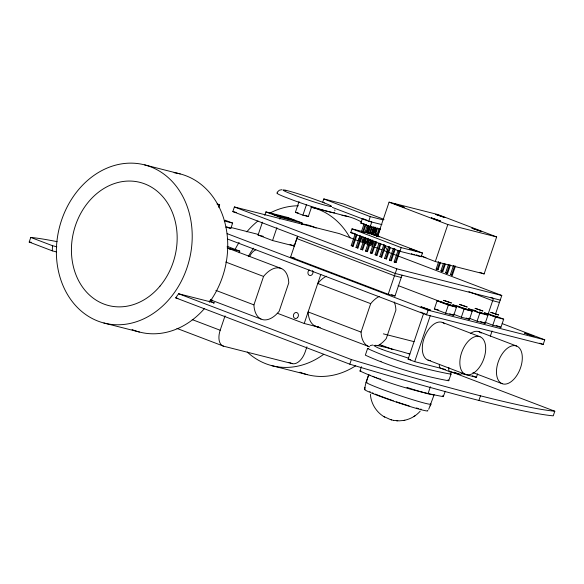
<?xml version="1.0" encoding="UTF-8"?>
<svg xmlns="http://www.w3.org/2000/svg" width="584" height="584" viewBox="0 0 584 584"><rect width="100%" height="100%" fill="white"/><g stroke="black" fill="none" stroke-linecap="round" stroke-linejoin="round"><path stroke-width="0.88" d="M52.297 250.85L52.487 245.703L30.762 237.433L29.2 242.053L52.297 250.85L56.626 251.952M364.54 389.491L365.599 383.965L368.781 374.439M364.686 388.484L364.832 387.528L364.547 389.389M218.781 207.335L219.642 204.802L217.292 203.911M500.225 300.11L395.259 273.451L232.833 211.583L234.396 206.962L339.362 233.622L353.824 239.126M225.811 227.132L230.833 228.41L232.629 223.088L225.125 220.234M239.192 252.777L239.754 251.127L227.103 246.309M306.928 346.765L305.206 351.853A14.666 8.358 -69.1 0 1 292.372 363.657L223.614 346.195A14.666 8.358 -69.1 0 1 220.175 330.252L225.052 315.842M297.431 236.622L294.241 246.039L272.546 240.528L258.091 235.023L262.435 222.175M264.756 215.328L265.917 211.904L287.613 217.416L302.067 222.92L301.49 224.628M272.546 240.528L276.889 227.68M279.787 219.117L280.371 217.409L302.067 222.92M253.923 304.877L263.552 276.436A27.251 15.534 -69.1 0 1 288.773 282.846L279.145 311.287A27.251 15.534 -69.1 0 1 253.923 304.877L215.876 290.387M311.681 206.641L308.323 216.547L302.899 215.175L295.394 212.313L299.023 201.575M302.899 215.175L306.534 204.436M402.04 275.173L394.996 295.986L388.214 294.263L290.606 257.084L297.65 236.272M322.769 202.02L323.813 198.94L343.48 203.933L384.024 219.38M277.232 313.207L304.213 323.485L320.828 274.407M350.758 232.571L352.013 228.877L373.3 234.279L422.48 253.018L421.225 256.712L399.938 251.302L350.758 232.571L355.014 233.658M353.174 246.222L352.356 246.017L356.269 234.454L357.087 234.658L353.174 246.222L351.232 245.587L355.145 234.023L355.963 234.235M380.366 229.242L370.19 226.658L360.81 223.081L362.372 218.46M357.941 248.039L357.123 247.828L361.036 236.272L361.854 236.476L357.941 248.039L355.999 247.404L359.912 235.841L360.729 236.046M358.591 240.112L359.985 235.987M361.379 231.87L364.168 223.628M362.503 232.301L365.015 224.884M361.919 236.622L360.525 240.747L359.715 240.542M363.321 232.505L366.11 224.263M364.555 237.294L363.16 241.411L362.036 240.988L363.43 236.863M364.825 232.746L367.336 225.329M332.391 207.422L368.708 221.263L370.271 216.635L383.097 219.891M366.226 232.352L368.46 225.752M362.708 249.85L361.897 249.645L365.81 238.089L366.621 238.294L362.708 249.85L360.766 249.215L364.679 237.659L365.496 237.863M363.358 241.929L364.752 237.805M366.423 232.863L368.935 225.446M363.971 241.623L364.81 239.148M367.321 231.731L368.716 227.607M367.548 233.286L369.781 226.694M370.19 226.658L371.76 222.037L369.409 221.139M368.27 233.622L370.877 226.081M368.256 240.024L367.416 242.499L365.474 241.864L366.606 242.287L368 238.17M369.395 234.045L371.906 226.628M369.322 239.112L367.927 243.229L366.803 242.798L368.197 238.681M369.869 233.739L372.103 227.139M370.993 234.162L373.504 226.745M369.446 239.477L371.387 240.112L367.475 251.667L365.533 251.032L369.446 239.477L370.263 239.681M371.709 234.491L374.22 227.074M371.811 234.374L374.037 227.775M370.577 239.9L366.664 251.463L367.475 251.667M370.884 240.688L370.052 243.163L370.862 243.367L371.701 240.9M373.118 234.096L375.351 227.504M373.3 241.017L372.183 244.309L371.373 244.105L370.241 243.674L371.358 240.382M373.3 234.637L379.169 236.797L371.541 234.25L373.3 234.637L375.826 227.191M374.49 232.658L375.884 228.534M371.373 244.105L372.767 239.987M374.439 235.038L376.673 228.446M375.256 235.243L377.768 227.826M374.213 241.287L376.154 241.929L372.242 253.485L370.3 252.85L374.213 241.287L375.03 241.499M376.476 236.308L378.987 228.892M371.431 253.281L375.344 241.718M377.425 236.564L389.075 202.159L437.898 214.554L496.648 236.936L484.129 273.925L435.306 261.53L420.83 256.011M375.651 242.506L374.819 244.981L375.629 245.185L376.746 241.893M377.884 235.914L380.396 228.497M377.009 255.303L375.074 254.668L378.987 243.105L380.111 243.535L376.198 255.091L377.009 255.303L380.921 243.74M385.688 245.557L381.775 257.121L379.841 256.478L383.754 244.922L384.564 245.127M390.455 247.375L386.542 258.931L384.608 258.296L388.521 246.74L389.331 246.944M349.809 364.182L351.378 359.554A488.859 26.441 18.7 0 0 554.8 411.224L553.238 415.844A488.859 26.441 18.7 0 1 349.809 364.182L175.696 297.855L178.631 293.759L214.16 302.782L213.627 303.556M369.76 346.852A27.251 15.534 -69.1 0 1 361.058 332.092L370.687 303.651A27.251 15.534 -69.1 0 1 379.337 296.387M393.287 248.558L395.229 249.193L391.316 260.749L389.375 260.114L393.287 248.558L394.098 248.762M394.412 248.981L390.499 260.544L391.316 260.749M422.48 253.018L401.186 247.609L396.083 262.566L394.142 261.931L398.054 250.368L398.865 250.58M399.996 251.003L399.179 250.799L395.266 262.362L396.083 262.566M445.264 391.258L443.278 396.646C414.888 391.368 386.177 383.009 359.978 371.022L361.438 366.701M450.257 373.183L451.118 373.979L448.651 380.783C420.254 375.505 391.55 367.146 365.343 355.167L367.577 348.553L368.482 348.298M388.214 294.263L396.821 268.83L501.787 295.489L495.458 314.192M435.306 261.53L447.826 224.533L496.648 236.936M440.613 262.231L438.095 269.662L437.285 269.458L436.16 269.027L438.672 261.596M437.285 269.458L439.518 262.851M445.548 369.497L414.698 361.657L408.128 359.16L423.509 313.71M445.38 264.048L442.862 271.48L442.051 271.268L440.927 270.845L443.439 263.413M426.561 314.827L428.123 310.206L544.755 339.822L543.186 344.451L426.561 314.827L227.307 238.929M442.051 271.268L444.57 263.844M414.698 361.657L430.371 315.353M450.425 265.041L447.636 273.297L446.818 273.086L445.694 272.655L448.49 264.399M447.643 303.819L456.491 307.191L453.753 315.28L445.614 313.214L434.35 308.929L437.087 300.833L443.599 302.49M446.818 273.086L449.614 264.829M455.476 266.027L452.403 275.108L451.585 274.903L450.461 274.473L453.534 265.392M451.585 274.903L454.659 265.822M445.614 313.214L448.351 305.125L456.491 307.191M452.271 306.447L452.819 304.833L459.331 306.483M428.021 393.747L430.401 386.725M434.124 394.755L428.722 409.296M461.345 317.214L464.083 309.118L472.222 311.184L469.485 319.28L461.345 317.214L453.301 314.148M468.003 310.447L468.55 308.827L475.062 310.476M477.077 321.207L479.814 313.119L487.954 315.185L485.209 323.273L477.077 321.207L469.032 318.141M488.107 314.156L493.444 298.395L490.896 297.424M492.808 325.2L495.546 317.112L503.685 319.178L500.941 327.266L492.808 325.2L484.764 322.142M461.418 373.526L476.405 377.33L477.566 373.899M490.334 336.172L492.078 331.026M478.916 400.449L480.486 395.828M366.124 382.286L368.789 374.607M430.291 405.946L430.926 404.208M393.12 349.633L382.053 345.421L381.52 346.202M277.21 192.231L279.313 190.238L281.926 189.676M420.224 411.143C416.209 415.728 410.698 418.976 404.734 420.232M359.978 371.022L360.875 370.767M451.118 373.979L450.884 374.176C422.495 368.891 393.784 360.54 367.577 348.553M413.8 416.582L415.034 415.779M370.271 345.553L372.869 344.998M393.536 420.363L399.164 420.852L403.442 420.473M403.369 420.487L404.807 420.217M396.346 420.75L397.784 420.838M375.716 345.341L373.775 345.516L377.33 347.546A16.586 0.898 18.7 0 0 379.717 348.524L380.184 348.706A14.87 0.803 18.7 0 0 382.199 349.473M444.606 303.081L442.862 302.673L450.622 305.249M393.426 420.341L391.389 419.867M294.088 245.141L294.73 245.229L294.007 244.82M285.751 190.289L286.321 190.421A24.564 1.329 18.7 0 1 288.335 190.924L289.919 191.348A26.2 1.416 18.7 0 1 299.993 194.37L307.023 196.677A26.185 1.416 18.7 0 1 318.536 200.728L319.579 201.115A24.608 1.329 18.7 0 1 322.529 202.232L324.31 202.925M331.464 212.342L326.5 211.079A31.193 1.686 18.7 0 1 314.513 207.481L306.14 204.736A31.01 1.679 18.7 0 1 293.716 200.392L284.569 196.903A31.01 1.679 18.7 0 1 278.174 194.085L276.823 193.129A31.193 1.686 18.7 0 1 277.626 192.976M459.331 306.79L458.615 306.658L466.448 309.345L466.076 309.104M475.062 310.79C472.872 310.681 484.647 314.499 480.99 312.754M490.794 314.783C488.706 314.696 499.992 318.382 496.911 316.827M368.708 221.263L381.929 224.621M144.679 164.9A81.643 66.941 -75.7 0 1 170.192 298.066A81.643 66.941 -75.7 0 1 57.977 268.888A81.643 66.941 -75.7 0 1 144.679 164.9L180.215 173.93M312.571 207.546L348.108 216.569M360.81 223.081L363.35 223.73M295.394 212.313L298.49 213.102M217.08 204.152L219.642 204.802M362.036 240.988L362.846 241.192M366.606 242.287L367.416 242.499M366.803 242.798L367.613 243.01M370.241 243.674L372.183 244.309M364.482 242.353L365.292 242.564M232.833 211.583L236.359 212.481M351.232 245.587L352.05 245.791M355.999 247.404L356.817 247.609M360.766 249.215L361.584 249.426M365.533 251.032L366.351 251.237M436.16 269.027L438.095 269.662M370.3 252.85L371.117 253.054M440.927 270.845L442.862 271.48M375.074 254.668L375.884 254.872M445.694 272.655L447.636 273.297M379.841 256.478L380.651 256.69M450.461 274.473L452.403 275.108M381.775 257.121L380.965 256.909L384.878 245.353L383.754 244.922M384.608 258.296L385.418 258.508M386.542 258.931L385.732 258.727L389.645 247.171L388.521 246.74M389.375 260.114L390.185 260.318M394.142 261.931L394.952 262.136M224.271 220.964L232.629 223.088M231.06 227.512L258.449 234.469M258.091 235.023L263.296 236.345M401.252 277.488L394.47 275.765L296.869 238.586M499.437 302.424L492.662 300.702L468.894 291.65M290.606 257.084L294.847 258.157M490.794 314.477L484.282 312.82L495.546 317.112M239.754 251.127L227.139 247.923A27.251 15.534 -69.1 0 1 230.352 249.47M434.35 308.929L438.416 309.958M52.487 245.703L56.823 246.806M383.367 333.851L414.078 341.655M212.211 300.118L210.532 299.694A27.251 15.534 -69.1 0 0 211.444 299.745M304.213 323.485L320.193 327.544M379.834 344.859L382.053 345.421M175.696 297.855L177.916 298.424M408.128 359.16L410.771 359.832M439.402 364.292A4.891 2.789 -69.1 0 0 440.869 368.307L450.257 371.884L459.615 374.256A4.891 2.789 -69.1 0 0 462.594 372.745M103.886 323.003L139.415 332.026M271.779 365.642L307.308 374.673M380.578 378.958L379.877 378.768M391.353 348.831L401.478 351.604A75.424 4.081 18.7 0 1 408.931 353.78M459.688 306.892L460.579 307.147M391.536 419.911L390.601 419.641M390.506 419.619L383.491 416.385M414.348 254.624L413.348 254.325M475.843 311.002L476.814 311.301M408.939 353.78L409.924 354.072M491.801 315.068L492.546 315.294M425.911 257.559L425.079 257.303M408.873 358.291L386.221 350.933A16.418 0.891 18.7 0 1 382.199 349.473M425.714 313.871L426.145 314.002M377.957 378.191L378.498 378.359M445.614 303.388L446.439 303.658M461.615 307.476L462.17 307.659M424.152 257.004L421.436 256.062M376.206 377.629L376.804 377.826M493.633 315.645L494.48 315.929M412.202 253.952L411.421 253.682M423.845 313.258L424.32 313.418M381.126 361.43L380.593 361.24M447.286 303.943L448.103 304.235M374.461 377.023L375.03 377.227M463.294 308.038L464.097 308.323M422.488 312.783L422.918 312.936M479.296 312.126L480.325 312.498M495.298 316.221L496.057 316.499M373.402 376.644L372.49 376.308M389.075 202.159L447.826 224.533M323.813 198.94L370.271 216.635M363.153 218.759L367.066 220.248M479.865 272.305L484.129 273.925M352.013 228.877L401.186 247.609M416.136 254.777L421.225 256.712M398.054 250.368L399.179 250.799M304.987 215.277L308.323 216.547M355.525 239.776L358.072 240.747M359.773 241.396L363.175 242.688M364.876 243.338L372.534 246.251M374.234 246.901L381.885 249.821M383.586 250.463L501.787 295.489M265.917 211.904L280.371 217.409M234.396 206.962L396.821 268.83M495.641 316.112L503.685 319.178M479.909 312.119L487.954 315.185M468.55 308.827L479.814 313.119M466.587 309.038L472.222 311.184M452.819 304.833L464.083 309.118M502.182 323.609L544.755 339.822M398.135 285.576L443.117 302.709M289.993 244.419L294.241 246.039M437.087 300.833L448.351 305.125M496.115 325.434L500.941 327.266M539.784 343.151L543.186 344.451M480.384 321.434L485.209 323.273M466.266 318.054L469.485 319.28M226.658 226.818L230.833 228.41M449.731 313.754L453.753 315.28M391.601 294.686L394.996 295.986M227.176 233.658L428.123 310.206M479.077 331.741L516.621 346.042A20.163 11.49 -69.1 0 1 515.03 377.906A20.163 11.49 -69.1 0 1 496.495 370.643A20.163 11.49 -69.1 0 1 516.621 346.042M442.256 322.375L480.004 336.742A20.163 11.49 -69.1 0 1 478.413 368.606A20.163 11.49 -69.1 0 1 459.878 361.343A20.163 11.49 -69.1 0 1 480.004 336.742M228.782 248.514L281.714 268.676M370.687 303.651L317.754 283.488A27.251 15.534 -69.1 0 1 326.405 276.225M225.738 262.041L263.552 276.436M472.945 372.563L502.145 383.688M361.058 332.092L308.126 311.929A27.251 15.534 -69.1 0 0 318.579 326.96M472.295 375.767L476.405 377.33M427.984 360.087L465.528 374.388M454.14 372.176L459.615 374.256M450.979 371.679L554.8 411.224M315.185 326.098L368.117 346.261M210.569 299.847L260.982 319.046M209.181 300.884L214.16 302.782M178.631 293.759L351.378 359.554M192.18 319.587L220.175 330.252M288.978 362.365L292.372 363.657M176.959 328.42L223.614 346.195M449.096 304.6L449.899 304.914M421.349 312.36L420.706 312.111M465.046 308.68L465.798 308.98M375.293 394.098L375.344 394.12A28.397 1.533 18.7 0 0 393.287 400.755M370.475 375.468L370.103 375.235M330.522 205.626L330.858 205.809A24.564 1.329 18.7 0 1 331.515 206.24L331.654 206.429A26.2 1.416 18.7 0 1 328.916 206.203L324.748 205.145A26.207 1.416 18.7 0 1 314.674 202.122L313.535 201.757A24.725 1.336 18.7 0 1 308.834 200.217A25.937 1.402 18.7 0 1 296.139 195.771L290.358 193.567A25.937 1.402 18.7 0 1 283.824 190.691A24.725 1.336 18.7 0 1 283.058 190.15L283.021 190.063A26.207 1.416 18.7 0 1 285.751 190.289M384.746 417.144C376.549 412.552 370.964 403.683 370.395 394.295M448.023 379.797L448.877 380.586M442.65 395.66L443.511 396.448M334.362 212.24L334.72 212.612A31.193 1.686 18.7 0 1 331.464 212.342M334.924 210.707L334.8 209.904M249.726 256.405A12.22 10.023 -75.7 0 1 255.843 249.777M312.564 270.56A3.059 2.504 -75.7 0 1 311.812 274.882A3.059 2.504 -75.7 0 1 308.264 274.254A3.059 2.504 -75.7 0 1 309.25 269.976M394.236 301.994A27.251 15.534 -69.1 0 1 395.908 310.053L386.287 338.494A27.251 15.534 -69.1 0 1 377.636 345.757M174.105 172.703A81.643 66.941 -75.7 0 1 224.614 221.548A81.643 66.941 -75.7 0 1 209.503 302.22M204.648 308.359A81.643 66.941 -75.7 0 1 132.079 329.558M310.849 207.123A81.643 66.941 -75.7 0 1 350.042 237.929M323.682 354.313A81.643 66.941 -75.7 0 1 247.244 352.013M235.286 249.061A81.643 66.941 -75.7 0 1 239.097 242.389M246.784 231.87A81.643 66.941 -75.7 0 1 257.946 220.964M269.246 213.452A81.643 66.941 -75.7 0 1 298.395 205.772M341.998 215.35A81.643 66.941 -75.7 0 1 361.744 222.146M365.496 224.49A81.643 66.941 -75.7 0 1 367.497 225.913M375.694 233.25A81.643 66.941 -75.7 0 1 377.468 235.228M385.163 246.222A81.643 66.941 -75.7 0 1 387.513 250.726M355.707 365.767A81.643 66.941 -75.7 0 1 299.972 372.198M301.651 223.906A63.554 52.107 -75.7 0 1 316.119 228.045M248.288 256.617A63.554 52.107 -75.7 0 1 253.558 248.171M30.762 237.433A488.866 26.441 18.7 0 1 57.115 241.674M29.2 242.053A488.866 26.441 18.7 0 1 31.259 242.265M430.547 403.683A34.222 1.854 18.7 0 1 397.054 394.638A34.222 1.854 18.7 0 1 367.146 382.111M427.568 410.457A33.427 1.81 18.7 0 1 395.149 401.683A33.427 1.81 18.7 0 1 365.168 389.28M421.159 409.158A28.397 1.533 18.7 0 1 420.641 409.055M418.75 408.618A28.397 1.533 18.7 0 1 416.363 408.004M409.129 405.909A28.397 1.533 18.7 0 1 396.434 401.829M373.183 393.207A28.397 1.533 18.7 0 1 372.409 392.857M370.139 391.74A28.397 1.533 18.7 0 1 369.789 391.528M433.803 394.842A34.222 1.854 18.7 0 1 406.902 387.404M375.585 345.297A86.6 4.687 18.7 0 1 391.536 348.896M324.237 202.874A26.2 1.416 18.7 0 1 330.449 205.583M470.303 333.595A20.163 11.49 -69.1 0 1 481.187 333.062M430.43 360.547A20.163 11.49 -69.1 0 1 424.524 337.07A20.163 11.49 -69.1 0 1 444.57 323.762M450.257 371.884A4.891 2.789 -69.1 0 1 448.87 367.424M443.643 300.358L451.505 303.023L443.665 300.351M459.374 304.359L467.236 307.023L459.396 304.352M475.106 308.352L482.968 311.017L475.172 308.345M490.837 312.345L498.699 315.01L490.859 312.338M272.779 214.153L281.685 217.212L272.779 214.153M279.561 215.876L288.467 218.934L279.561 215.876M286.342 217.598L295.248 220.657L286.342 217.598M394.872 204.006L404.077 207.167L394.872 204.006M435.554 214.343L444.76 217.503L435.554 214.343M431.357 217.905L440.562 221.066L431.357 217.905M472.04 228.242L481.252 231.403L472.04 228.242M409.457 248.638L417.049 251.251L409.457 248.638M421.042 306.841L430.247 310.002L421.042 306.841M524.651 333.157L533.864 336.311L524.651 333.157M297.621 317.513A3.059 2.504 -75.7 0 0 296.665 312.535A3.059 2.504 -75.7 0 0 293.423 316.426A3.059 2.504 -75.7 0 0 297.621 317.513M160.023 286.08A63.554 52.107 -75.7 0 0 140.16 182.42A63.554 52.107 -75.7 0 0 72.671 263.362A63.554 52.107 -75.7 0 0 160.023 286.08"/></g></svg>
